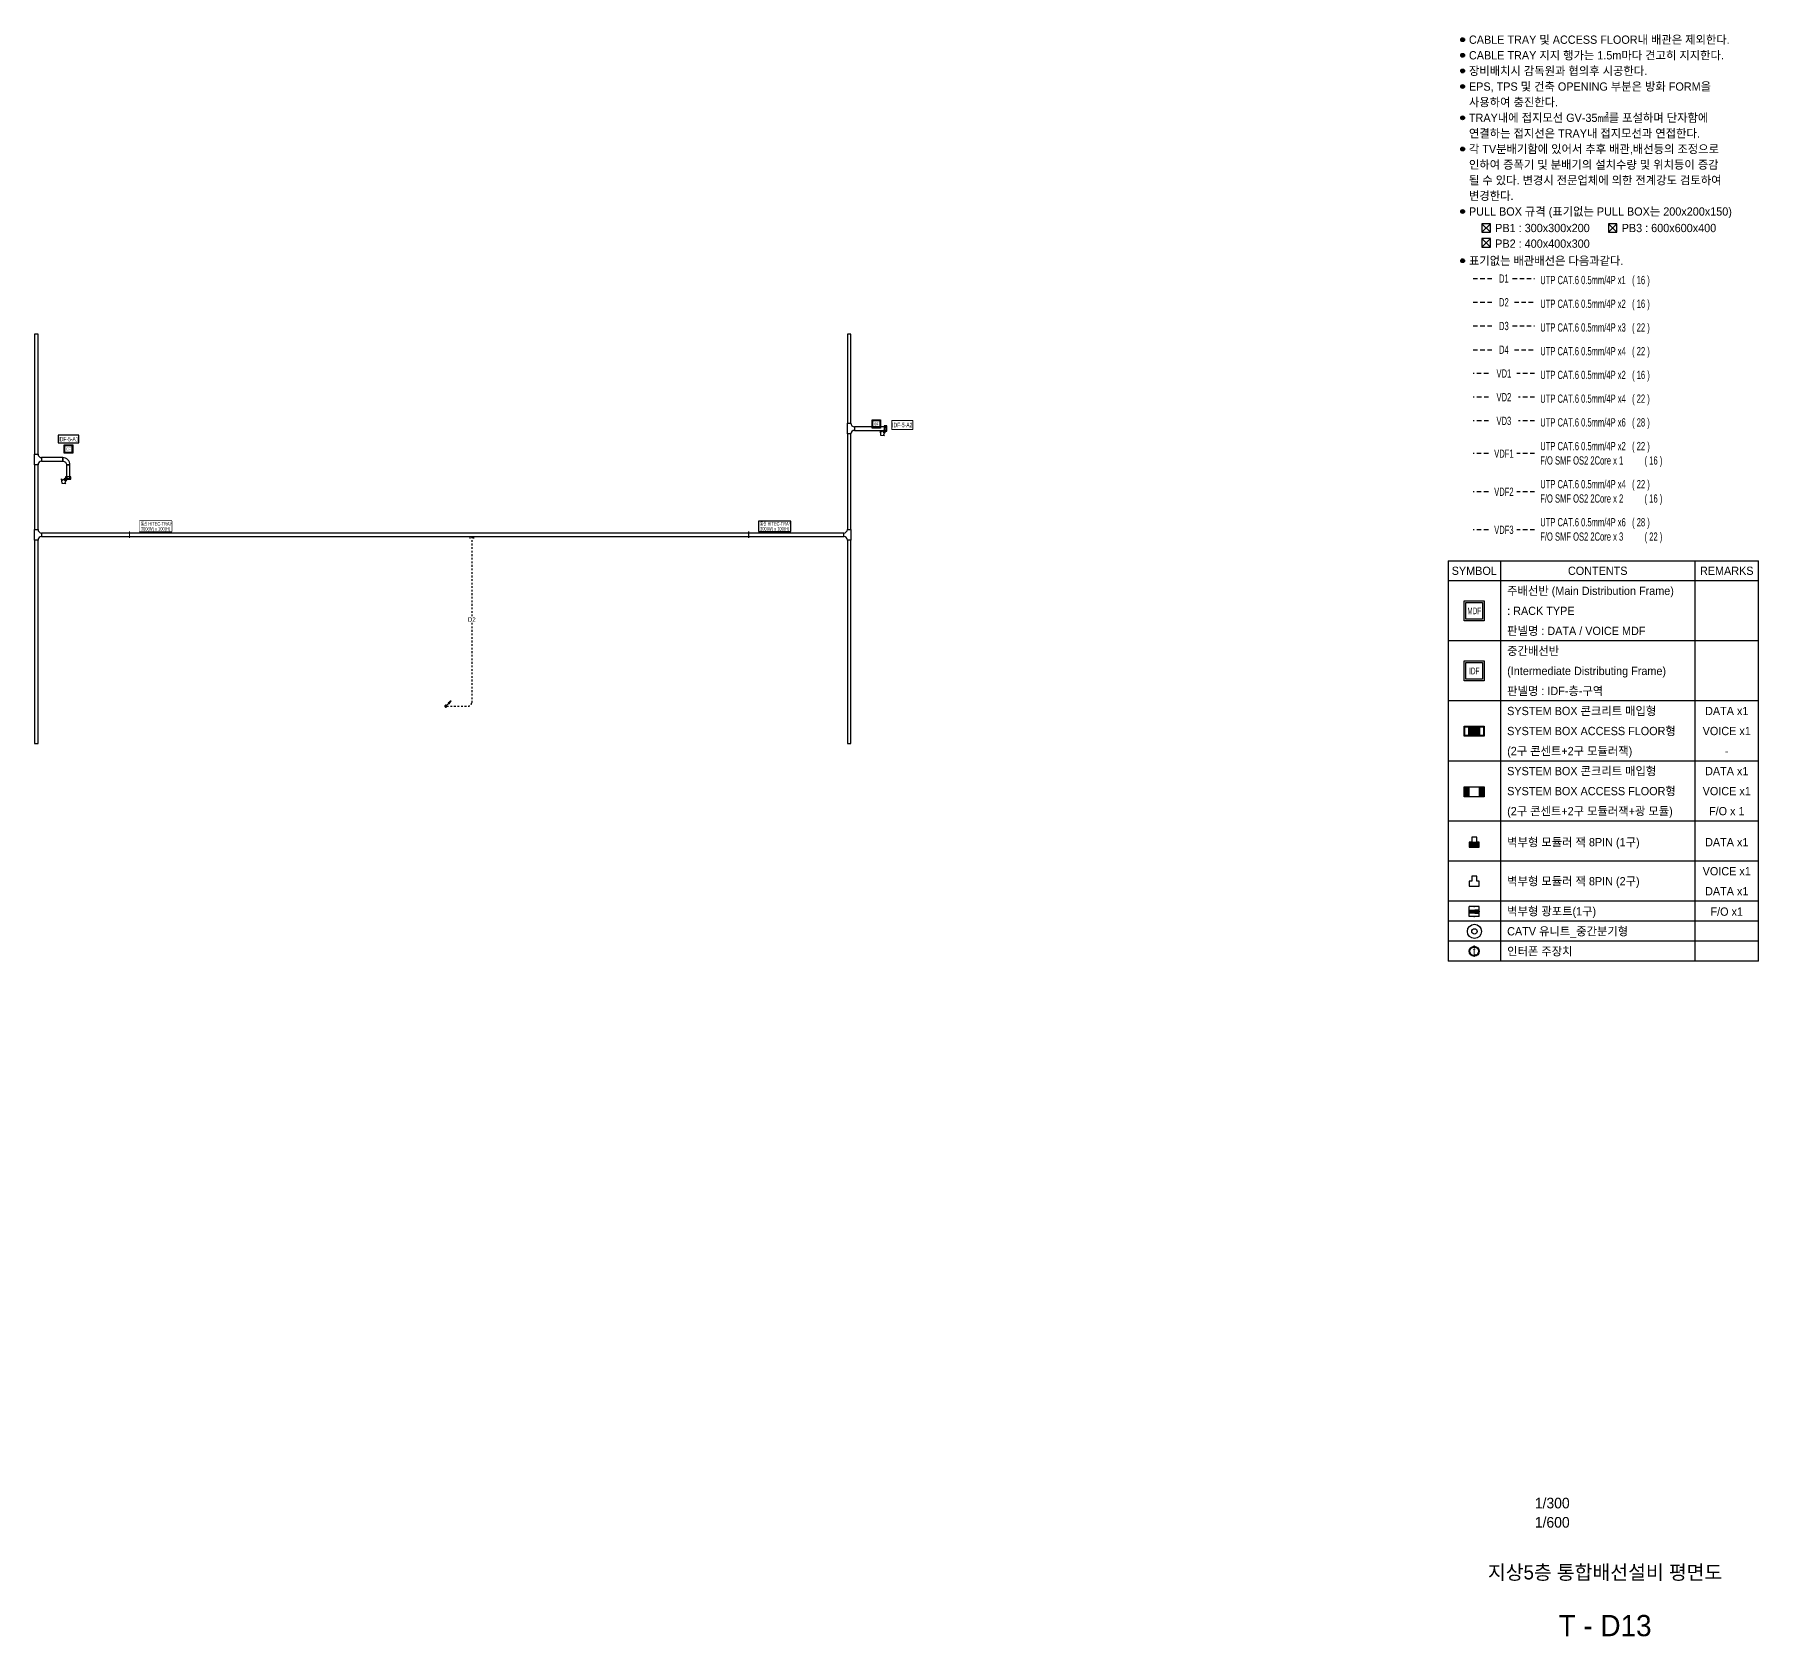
# Model space of a CAD drawing. Header units: millimetres. Extents: x 90978 to 501618, y -355196 to 882030.
# Drawn here: x 100444 to 246221, y 568364 to 703830 of the extents above; entities that cross this region are included whole.
import ezdxf
from ezdxf.enums import TextEntityAlignment as Align

# ---------------------------------------------------------------- set-up
doc = ezdxf.new("R2010")
doc.units = ezdxf.units.MM
doc.header["$LTSCALE"] = 150
doc.set_wipeout_variables(frame=1)
doc.linetypes.add('D1', pattern=[3, 1, -1, 1])
doc.linetypes.add('D2', pattern=[6.5, 2.5, -1.5, 2.5])
doc.layers.get('0').update_dxf_attribs({"lineweight": 0})
for name, color, linetype in [('------07 System Box', 6, 'Continuous'), ('------10 Telecommunication Terminal Board', 3, 'Continuous'), ('------13 Telecommunication Outlet', 3, 'Continuous'), ('------15 Interphone', 6, 'Continuous'), ('-----20 General Symbol', 3, 'Continuous'), ('-----22 Embeded in Floor', 4, 'D2'), ('-----23 Concealed or Exposed Wire', 4, 'D1'), ('-----27 Communication Cable Tray', 2, 'Continuous'), ('-----29 Cable Schedule', 1, 'Continuous'), ('-----29 Indicator', 1, 'Continuous'), ('-----30 Text', 2, 'Continuous'), ('-----41 Drawing Title', 2, 'Continuous'), ('-----42 Drawing Number', 2, 'Continuous'), ('-----43 Drawing Scale', 3, 'Continuous')]:
    doc.layers.add(name, color=color, linetype=linetype)
doc.styles.add('ELEC', font='')
doc.styles.get('ELEC').set_extended_font_data('Dotum')

# ---------------------------------------------------------------- blocks, each defined once
blk = doc.blocks.new('H11')
blk.add_circle((0, 150), 150)
at = {"color": 1}
blk.add_circle((0, 150), 129, dxfattribs=at)
for p in [(-150, 150), (0, 300), (0, 0), (150, 150)]:
    blk.add_point(p)
at = {"style": 'ELEC'}
blk.add_text('t', height=214, dxfattribs=at).set_placement((0, 150), align=Align.MIDDLE)
blk = doc.blocks.new('G15')
blk.add_lwpolyline([(-300, 600), (300, 600), (300, 0), (-300, 0)], close=True)
at = {"color": 1}
blk.add_lwpolyline([(-250, 550), (250, 550), (250, 50), (-250, 50)], close=True, dxfattribs=at)
at = {"style": 'ELEC', "width": 0.6}
blk.add_text('MDF', height=200, dxfattribs=at).set_placement((0, 300), align=Align.MIDDLE)
blk = doc.blocks.new('G12')
blk.add_lwpolyline([(-300, 600), (300, 600), (300, 0), (-300, 0)], close=True)
at = {"color": 1}
blk.add_lwpolyline([(-250, 550), (250, 550), (250, 50), (-250, 50)], close=True, dxfattribs=at)
at = {"style": 'ELEC', "width": 0.6}
blk.add_text('IDF', height=200, dxfattribs=at).set_placement((0, 300), align=Align.MIDDLE)
blk = doc.blocks.new('G02')
blk.add_lwpolyline([(150, 150), (75, 150), (75, 300), (-75, 300), (-75, 150), (-150, 150), (-150, 0), (150, 0)], close=True)
blk = doc.blocks.new('B11')
h = blk.add_hatch(color=256)
h.dxf.hatch_style = 1
h.paths.add_polyline_path([(150, 150), (-150, 150), (-150, -150), (150, -150)])
at = {"linetype": 'Continuous'}
for points in [[(300, -150), (-300, -150), (-300, 150), (300, 150)], [(-150, 150), (150, 150), (150, -150), (-150, -150)]]:
    blk.add_lwpolyline(points, close=True, dxfattribs=at)
at = {"color": 1, "linetype": 'Continuous'}
for points in [[(-280, 130), (-170, 130), (-170, -130), (-280, -130)], [(170, 130), (280, 130), (280, -130), (170, -130)]]:
    blk.add_lwpolyline(points, close=True, dxfattribs=at)
blk = doc.blocks.new('A$C5F330B5F')
blk.add_hatch(color=256).paths.add_polyline_path([(225, 0), (225, 225), (112, 225), (-225, 225), (-225, 0)])
blk.add_line((-112, 225), (112, 225))
blk.add_lwpolyline([(225, 225), (112, 225), (112, 450), (-112, 450), (-112, 225), (-225, 225), (-225, 0), (225, 0)], close=True)
blk = doc.blocks.new('A$C2c78cba1')
at = {"layer": '------07 System Box'}
h = blk.add_hatch(color=256, dxfattribs=at)
h.dxf.hatch_style = 1
h.paths.add_polyline_path([(367, 790), (56, 790), (56, 56), (367, 56)])
h = blk.add_hatch(color=256, dxfattribs=at)
h.dxf.hatch_style = 1
h.paths.add_polyline_path([(1637, 790), (1327, 790), (1327, 56), (1637, 56)])
at = {"layer": '------07 System Box', "linetype": 'Continuous'}
for points in [[(1694, 0), (0, 0), (0, 847), (1694, 847)], [(423, 847), (1270, 847), (1270, 0), (423, 0)]]:
    blk.add_lwpolyline(points, close=True, dxfattribs=at)
at = {"layer": '------07 System Box', "color": 1, "linetype": 'Continuous'}
for points in [[(56, 790), (367, 790), (367, 56), (56, 56)], [(1327, 790), (1637, 790), (1637, 56), (1327, 56)]]:
    blk.add_lwpolyline(points, close=True, dxfattribs=at)
blk = doc.blocks.new('TV1')
at = {"layer": '------13 Telecommunication Outlet'}
for radius in [150, 57.3]:
    blk.add_circle((0, 150), radius, dxfattribs=at)
blk = doc.blocks.new('광포트_1')
at = {"ltscale": 0.7}
h = blk.add_hatch(color=254, dxfattribs=at)
h.dxf.hatch_style = 1
h.paths.add_polyline_path([(44, 285), (-44, 285), (-44, 159), (44, 159)])
h.paths.add_polyline_path([(44, 141), (-44, 141), (-44, 15), (44, 15)])
at = {"linetype": 'Continuous'}
for p, q in [((-150, 300), (150, 300)), ((-150, 0), (-150, 300)), ((-150, 0), (150, 0)), ((150, 0), (150, 300))]:
    blk.add_line(p, q, dxfattribs=at)
for points in [[(-44, 159), (-44, 285), (44, 285), (44, 159)], [(-44, 141), (-44, 15), (44, 15), (44, 141)]]:
    blk.add_lwpolyline(points, close=True, dxfattribs=at)
for p in [(-150, 150), (0, 285), (0, 0), (150, 150)]:
    blk.add_point(p, dxfattribs=at)
blk = doc.blocks.new('A$C415ffab5')
at = {"layer": '-----30 Text'}
h = blk.add_hatch(color=256, dxfattribs=at)
edge = h.paths.add_edge_path()
edge.add_arc((-25020, -2850), 160, 0, 360)
h = blk.add_hatch(color=256, dxfattribs=at)
edge = h.paths.add_edge_path()
edge.add_arc((-25020, -4171), 160, 0, 360)
h = blk.add_hatch(color=256, dxfattribs=at)
edge = h.paths.add_edge_path()
edge.add_arc((-25020, -5492), 160, 0, 360)
h = blk.add_hatch(color=256, dxfattribs=at)
edge = h.paths.add_edge_path()
edge.add_arc((-25020, -6812), 160, 0, 360)
h = blk.add_hatch(color=256, dxfattribs=at)
edge = h.paths.add_edge_path()
edge.add_arc((-25020, -9454), 160, 0, 360)
h = blk.add_hatch(color=256, dxfattribs=at)
edge = h.paths.add_edge_path()
edge.add_arc((-25020, -12096), 160, 0, 360)
h = blk.add_hatch(color=256, dxfattribs=at)
edge = h.paths.add_edge_path()
edge.add_arc((-25020, -17379), 160, 0, 360)
h = blk.add_hatch(color=256, dxfattribs=at)
edge = h.paths.add_edge_path()
edge.add_arc((-25020, -21542), 160, 0, 360)
at = {"layer": '-----20 General Symbol'}
for p, q in [((-22662, -19138), (-23390, -18410)), ((-22662, -18410), (-23390, -19138)), ((-11967, -19138), (-12695, -18410)), ((-11967, -18410), (-12695, -19138)), ((-22662, -20385), (-23390, -19657)), ((-22662, -19657), (-23390, -20385))]:
    blk.add_line(p, q, dxfattribs=at)
for points in [[(-23390, -18410), (-23390, -19138), (-22662, -19138), (-22662, -18410)], [(-12695, -18410), (-12695, -19138), (-11967, -19138), (-11967, -18410)], [(-23390, -19657), (-23390, -20385), (-22662, -20385), (-22662, -19657)]]:
    blk.add_lwpolyline(points, close=True, dxfattribs=at)
at = {"layer": '-----22 Embeded in Floor'}
for p, q in [((-24123, -23048), (-22389, -23048)), ((-20794, -23048), (-18940, -23048)), ((-24123, -25054), (-22388, -25054)), ((-20641, -25054), (-18940, -25054)), ((-24123, -27060), (-22389, -27060)), ((-20794, -27060), (-18940, -27060)), ((-24123, -29066), (-22388, -29066)), ((-20641, -29066), (-18940, -29066)), ((-22839, -31072), (-24123, -31072)), ((-18940, -31072), (-20440, -31072)), ((-22837, -33078), (-24123, -33078)), ((-18940, -33078), (-20287, -33078)), ((-22837, -35084), (-24123, -35084)), ((-18940, -35084), (-20287, -35084)), ((-22839, -37855), (-24123, -37855)), ((-18940, -37855), (-20440, -37855)), ((-22839, -41074), (-24123, -41074)), ((-18940, -41074), (-20440, -41074)), ((-22839, -44293), (-24123, -44293)), ((-18940, -44293), (-20440, -44293))]:
    blk.add_line(p, q, dxfattribs=at)
at = {"layer": '-----29 Cable Schedule', "color": 3}
for p, q in [((-26250, -46912), (0, -46912)), ((-26250, -46912), (-26250, -80783)), ((0, -80783), (0, -46912)), ((0, -48606), (-26250, -48606)), ((0, -80783), (-26250, -80783))]:
    blk.add_line(p, q, dxfattribs=at)
at = {"layer": '-----29 Cable Schedule'}
for p, q in [((-21819, -46912), (-21819, -48606)), ((-5372, -46912), (-5372, -48606)), ((-21819, -48606), (-21819, -80783)), ((-5372, -48606), (-5372, -80783)), ((0, -53687), (-26250, -53687)), ((0, -58767), (-26250, -58767)), ((0, -63848), (-26250, -63848)), ((0, -68929), (-26250, -68929)), ((0, -72316), (-26250, -72316)), ((0, -75703), (-26250, -75703)), ((0, -77396), (-26250, -77396)), ((0, -79090), (-26250, -79090)), ((0, -80783), (-26250, -80783))]:
    blk.add_line(p, q, dxfattribs=at)
at = {"layer": '-----30 Text'}
for centre in [(-25020, -2850), (-25020, -4171), (-25020, -5492), (-25020, -6812), (-25020, -9454), (-25020, -12096), (-25020, -17379), (-25020, -21542)]:
    blk.add_circle(centre, 160, dxfattribs=at)
for p in [(-24860, -2850), (-24860, -4171), (-24860, -5492), (-24860, -6812), (-24860, -9454), (-24860, -12096), (-24860, -17379), (-24860, -21542)]:
    blk.add_point(p, dxfattribs=at)
at = {"layer": '------07 System Box', "xscale": 2.822580634535418, "yscale": 2.822580634535418, "zscale": 2.822580634535418}
blk.add_blockref('B11', (-24034, -61308), dxfattribs=at)
at = {"layer": '------10 Telecommunication Terminal Board', "xscale": 2.822580634535418, "yscale": 2.822580634535418, "zscale": 2.822580634535418}
for name, p in [('G15', (-24034, -51993)), ('G12', (-24034, -57074))]:
    blk.add_blockref(name, p, dxfattribs=at)
at = {"layer": '------13 Telecommunication Outlet'}
for name, p, xscale, yscale, zscale in [('A$C5F330B5F', (-24034, -71130), 1.881720423023612, 1.881720423023612, 1.881720423023612), ('G02', (-24034, -74433), 2.822580634535418, 2.822580634535418, 2.822580634535418), ('TV1', (-24020, -78851), 4, 4, 4)]:
    blk.add_blockref(name, p, dxfattribs=dict(at, xscale=xscale, yscale=yscale, zscale=zscale))
at = {"layer": '------13 Telecommunication Outlet', "xscale": 2.822580634535246, "yscale": 2.822580634535246, "zscale": 2.822580634535246, "rotation": 90}
blk.add_blockref('광포트_1', (-23611, -76575), dxfattribs=at)
at = {"layer": '------15 Interphone', "xscale": 2.822580634535418, "yscale": 2.822580634535418, "zscale": 2.822580634535418}
blk.add_blockref('H11', (-24034, -80360), dxfattribs=at)
blk.add_blockref('A$C2c78cba1', (-24881, -66868))
at = {"layer": '-----22 Embeded in Floor', "style": 'ELEC', "width": 0.7}
for s, p in [('D1', (-21532, -23048)), ('D2', (-21532, -25054)), ('D3', (-21532, -27060)), ('D4', (-21532, -29066)), ('VD1', (-21532, -31072)), ('VD2', (-21532, -33078)), ('VD3', (-21532, -35084)), ('VDF1', (-21532, -37855)), ('VDF2', (-21532, -41074)), ('VDF3', (-21532, -44293))]:
    blk.add_text(s, height=700, dxfattribs=at).set_placement(p, align=Align.MIDDLE_CENTER)
at = {"layer": '-----29 Cable Schedule', "color": 2, "style": 'ELEC'}
for s, p in [('SYMBOL', (-24034, -47759)), ('CONTENTS', (-13595, -47759)), ('REMARKS', (-2686, -47759))]:
    blk.add_text(s, height=700, dxfattribs=at).set_placement(p, align=Align.MIDDLE)
at = {"layer": '-----30 Text', "style": 'ELEC'}
for s, p in [('CABLE TRAY 및 ACCESS FLOOR내 배관은 제외한다.', (-24485, -2850)), ('CABLE TRAY 지지 행가는 1.5m마다 견고히 지지한다.', (-24485, -4171)), ('장비배치시 감독원과 협의후 시공한다.', (-24485, -5492)), ('EPS, TPS 및 건축 OPENING 부분은 방화 FORM을', (-24485, -6812)), ('사용하여 충진한다.', (-24485, -8133)), ('TRAY내에 접지모선 GV-35㎟를 포설하며 단자함에', (-24485, -9454)), ('각 TV분배기함에 있어서 추후 배관,배선등의 조정으로', (-24485, -12096)), ('연결하는 접지선은 TRAY내 접지모선과 연접한다.', (-24485, -10775)), ('인하여 증폭기 및 분배기의 설치수량 및 위치등이 증감', (-24485, -13417)), ('될 수 있다. 변경시 전문업체에 의한 전계강도 검토하여', (-24485, -14738)), ('변경한다.', (-24485, -16059)), ('PULL BOX 규격 (표기없는 PULL BOX는 200x200x150)', (-24485, -17379)), ('PB1 : 300x300x200', (-22265, -18774)), ('PB3 : 600x600x400', (-11570, -18774)), ('PB2 : 400x400x300', (-22265, -20095)), ('표기없는 배관배선은 다음과같다.', (-24485, -21542)), ('주배선반 (Main Distribution Frame)', (-21254, -49453)), (': RACK TYPE', (-21254, -51146)), ('판넬명 : DATA / VOICE MDF', (-21254, -52840)), ('중간배선반', (-21254, -54533)), ('(Intermediate Distributing Frame)', (-21254, -56227)), ('판넬명 : IDF-층-구역', (-21254, -57921)), ('SYSTEM BOX 콘크리트 매입형', (-21254, -59614)), ('SYSTEM BOX ACCESS FLOOR형', (-21254, -61308)), ('(2구 콘센트+2구 모듈러잭)', (-21254, -63001)), ('SYSTEM BOX 콘크리트 매입형', (-21254, -64695)), ('SYSTEM BOX ACCESS FLOOR형', (-21254, -66388)), ('(2구 콘센트+2구 모듈러잭+광 모듈)', (-21254, -68082)), ('벽부형 모듈러 잭 8PIN (1구)', (-21254, -70706)), ('벽부형 모듈러 잭 8PIN (2구)', (-21254, -74009)), ('벽부형 광포트(1구)', (-21254, -76550)), ('CATV 유니트_중간분기형', (-21254, -78243)), ('인터폰 주장치', (-21254, -79937))]:
    blk.add_text(s, height=700, dxfattribs=at).set_placement(p, align=Align.MIDDLE_LEFT)
at = {"layer": '-----30 Text', "style": 'ELEC', "width": 0.7}
for s, p in [('UTP CAT.6 0.5mm/4P x1   ( 16 )', (-18456, -23173)), ('UTP CAT.6 0.5mm/4P x2   ( 16 )', (-18456, -25179)), ('UTP CAT.6 0.5mm/4P x3   ( 22 )', (-18456, -27185)), ('UTP CAT.6 0.5mm/4P x4   ( 22 )', (-18456, -29191)), ('UTP CAT.6 0.5mm/4P x2   ( 16 )', (-18456, -31197)), ('UTP CAT.6 0.5mm/4P x4   ( 22 )', (-18456, -33203)), ('UTP CAT.6 0.5mm/4P x6   ( 28 )', (-18456, -35209)), ('UTP CAT.6 0.5mm/4P x2   ( 22 )', (-18456, -37215)), ('F/O SMF OS2 2Core x 1', (-18456, -38428)), ('( 16 )', (-9631, -38429)), ('UTP CAT.6 0.5mm/4P x4   ( 22 )', (-18456, -40434)), ('F/O SMF OS2 2Core x 2', (-18456, -41647)), ('( 16 )', (-9631, -41648)), ('UTP CAT.6 0.5mm/4P x6   ( 28 )', (-18456, -43653)), ('F/O SMF OS2 2Core x 3', (-18456, -44866)), ('( 22 )', (-9631, -44867))]:
    blk.add_text(s, height=700, dxfattribs=at).set_placement(p, align=Align.MIDDLE_LEFT)
at = {"layer": '-----30 Text', "style": 'ELEC'}
for s, p in [('DATA x1', (-2686, -59614)), ('VOICE x1', (-2686, -61308)), ('-', (-2686, -63001)), ('DATA x1', (-2686, -64695)), ('VOICE x1', (-2686, -66388)), ('F/O x 1', (-2686, -68082)), ('DATA x1', (-2686, -70706)), ('VOICE x1', (-2686, -73162)), ('DATA x1', (-2686, -74856)), ('F/O x1', (-2686, -76580))]:
    blk.add_text(s, height=700, dxfattribs=at).set_placement(p, align=Align.MIDDLE_CENTER)
blk = doc.blocks.new('O08')
blk.add_hatch(color=256).paths.add_polyline_path([(120, 51), (-120, 51), (-120, 0), (120, 0)])
blk.add_lwpolyline([(120, 127.5), (120, 0), (-120, 0), (-120, 127.5), (-120, 51), (120, 51)])
blk = doc.blocks.new('O01')
blk.add_hatch(color=256).paths.add_polyline_path([(-149, -218), (-218, -149), (-368, -368)])
blk.add_line((-46, -46), (-184, -184))
blk.add_lwpolyline([(-368, -368), (-149, -218), (-218, -149), (-368, -368)])
blk.add_circle((0, 0), 65)
for p in [(-65, 0), (-65, 0), (0, 65), (0, 65), (65, 0), (65, 0), (0, -65), (0, -65)]:
    blk.add_point(p)
blk = doc.blocks.new('O03')
at = {"linetype": 'Continuous'}
for p, q in [((-101, 101), (101, -101)), ((-74, 127), (127, -74)), ((-48, 154), (154, -48)), ((-27, 366), (69, 270)), ((-27, 366), (321, 321)), ((69, 270), (-21, 180)), ((-21, 180), (180, -21)), ((270, 69), (180, -21)), ((270, 69), (366, -27)), ((321, 321), (366, -27))]:
    blk.add_line(p, q, dxfattribs=at)

msp = doc.modelspace()

# ---------------------------------------------------------------- linework, layer by layer
at = {"layer": '------10 Telecommunication Terminal Board', "color": 1, "elevation": 0}
msp.add_lwpolyline([(109322.63229, 661805.52361), (112052.55087, 661805.52361), (112052.55087, 662685.52361), (109322.63229, 662685.52361)], close=True, dxfattribs=at)
at = {"layer": '-----23 Concealed or Exposed Wire'}
for p, q in [((137415.55614, 661375.73521), (137415.55614, 654638.67797)), ((137415.55614, 654075.41475), (137415.55614, 647338.89108)), ((135315.55574, 647038.89108), (137115.55614, 647038.89108))]:
    msp.add_line(p, q, dxfattribs=at)
msp.add_arc((137115.55614, 647338.89108), 300, 270, 0, dxfattribs=at)
at = {"layer": '-----27 Communication Cable Tray', "elevation": 0}
for points in [[(100444.09324, 678485.08434), (100444.09324, 668346.37815), (100744.09324, 668346.37815), (100744.09324, 678485.08434)], [(169177.64875, 678485.08434), (169177.64875, 670955.2019), (169477.64875, 670955.2019), (169477.64875, 678485.08434)], [(172503.5721, 670655.2019), (169777.64875, 670655.2019), (169777.64875, 670355.2019), (172503.5721, 670355.2019)], [(169477.64875, 661975.73907), (169477.64875, 670055.2019), (169177.64875, 670055.2019), (169177.64875, 661975.73907)], [(102844.09324, 668046.37815), (101044.09324, 668046.37815), (101044.09324, 667746.37815), (102844.09324, 667746.37815)], [(100444.09324, 667446.37815), (100444.09324, 661975.73907), (100744.09324, 661975.73907), (100744.09324, 667446.37815)], [(103144.09324, 667446.37815), (103144.09324, 666216.89363), (103444.09324, 666216.89363), (103444.09324, 667446.37815)], [(100444.09324, 661075.73907), (100444.09324, 643885.76749), (100744.09324, 643885.76749), (100744.09324, 661075.73907)], [(101044.09324, 661375.73907), (168877.64875, 661375.73521), (168877.64875, 661675.73521), (101044.09324, 661675.73907)], [(169477.64875, 643885.76749), (169477.64875, 661075.73907), (169177.64875, 661075.73907), (169177.64875, 643885.76749)]]:
    msp.add_lwpolyline(points, close=True, dxfattribs=at)
for points in [[(169477.64875, 670055.2019), (169177.64875, 670055.2019), (169177.64875, 670055.2019), (169177.64875, 670955.2019), (169477.64875, 670955.2019, 0.4142135624), (169777.64875, 670655.2019), (169777.64875, 670355.2019), (169777.64875, 670355.2019, 0.4142135624)], [(100744.09324, 667446.37815), (100444.09324, 667446.37815), (100444.09324, 667446.37815), (100444.09324, 668346.37815), (100744.09324, 668346.37815, 0.4142135624), (101044.09324, 668046.37815), (101044.09324, 667746.37815), (101044.09324, 667746.37815, 0.4142135624)], [(102844.09324, 667746.37815), (102844.09324, 667746.37815, -0.4142135624), (103144.09324, 667446.37815), (103144.09324, 667446.37815), (103444.09324, 667446.37815, 0.4142135624), (102844.09324, 668046.37815)], [(100744.09324, 661075.73907), (100444.09324, 661075.73907), (100444.09324, 661075.73907), (100444.09324, 661975.73907), (100744.09324, 661975.73907, 0.4142135624), (101044.09324, 661675.73907), (101044.09324, 661375.73907), (101044.09324, 661375.73907, 0.4142135624)], [(169177.64875, 661975.73907), (169477.64875, 661975.73907), (169477.64875, 661975.73907), (169477.64875, 661075.73907), (169177.64875, 661075.73907, 0.4142135624), (168877.64875, 661375.73907), (168877.64875, 661675.73907), (168877.64875, 661675.73907, 0.4142135624)]]:
    msp.add_lwpolyline(points, format="xyb", close=True, dxfattribs=at)
at = {"layer": '-----27 Communication Cable Tray', "color": 1}
msp.add_lwpolyline([(172303.5721, 670280.2019), (172503.5721, 670280.2019), (172503.5721, 670730.2019), (172303.5721, 670730.2019), (172303.5721, 670280.2019)], dxfattribs=at)
at = {"layer": '-----27 Communication Cable Tray', "color": 1, "linetype": 'D1'}
for points in [[(172303.5721, 670280.2019), (172503.5721, 670730.2019)], [(172303.5721, 670730.2019), (172503.5721, 670280.2019)]]:
    msp.add_lwpolyline(points, dxfattribs=at)
at = {"layer": '-----27 Communication Cable Tray'}
for points in [[(172353.5721, 670405.2019), (172353.5721, 670355.2019), (172453.5721, 670355.2019), (172453.5721, 670655.2019), (172353.5721, 670655.2019), (172353.5721, 670605.2019)], [(172453.5721, 670330.2019), (172503.5721, 670330.2019), (172503.5721, 670680.2019), (172453.5721, 670680.2019), (172453.5721, 670330.2019)]]:
    msp.add_lwpolyline(points, dxfattribs=at)
at = {"layer": '-----27 Communication Cable Tray', "color": 1, "elevation": 0}
msp.add_lwpolyline([(103069.0944, 666416.88978), (103069.0944, 666216.88978), (103519.0944, 666216.88978), (103519.0944, 666416.88978), (103069.0944, 666416.88978)], dxfattribs=at)
at = {"layer": '-----27 Communication Cable Tray', "color": 1, "linetype": 'D1', "elevation": 0}
for points in [[(103069.0944, 666416.88978), (103519.0944, 666216.88978)], [(103519.0944, 666416.88978), (103069.0944, 666216.88978)]]:
    msp.add_lwpolyline(points, dxfattribs=at)
at = {"layer": '-----27 Communication Cable Tray', "elevation": 0}
for points in [[(103119.0944, 666266.88978), (103119.0944, 666216.88978), (103469.0944, 666216.88978), (103469.0944, 666266.88978), (103119.0944, 666266.88978)], [(103194.0944, 666366.88978), (103144.0944, 666366.88978), (103144.0944, 666266.88978), (103444.0944, 666266.88978), (103444.0944, 666366.88978), (103394.0944, 666366.88978)]]:
    msp.add_lwpolyline(points, dxfattribs=at)
at = {"color": 1, "elevation": 0}
msp.add_lwpolyline([(172924.15614, 670437.52695), (174723.78114, 670437.52695), (174723.78114, 671180.02695), (172924.15614, 671180.02695)], close=True, dxfattribs=at)

# ---------------------------------------------------------------- block references
at = {"layer": '------10 Telecommunication Terminal Board', "xscale": 1.2, "yscale": 1.2, "zscale": 1.2}
for p in [(171625.92864, 670535.02695), (103315.55733, 668416.89042)]:
    msp.add_blockref('G12', p, dxfattribs=at)
at = {"layer": '-----20 General Symbol', "xscale": 1.199999999953434, "yscale": 1.199999999953434, "zscale": 1.199999999953434, "rotation": 180}
msp.add_blockref('O01', (135237.55576, 647038.89108), dxfattribs=at)
at = {"layer": '-----23 Concealed or Exposed Wire', "xscale": 1.199999999953434, "yscale": 1.199999999953434, "zscale": 1.199999999953434, "rotation": 180}
msp.add_blockref('O08', (137415.55614, 661375.73521), dxfattribs=at)
at = {"layer": '-----27 Communication Cable Tray', "xscale": -1, "rotation": 90}
for p in [(172303.5721, 670280.2019), (103069.09324, 666216.89363, 0)]:
    msp.add_blockref('O03', p, dxfattribs=at)
msp.add_blockref('A$C415ffab5', (246221.16955, 706239.95812))

# ---------------------------------------------------------------- texts
at = {"layer": '------10 Telecommunication Terminal Board', "style": 'ELEC', "width": 0.7}
msp.add_text('IDF-5-A2', height=375, dxfattribs=at).set_placement((173823.96864, 670808.77695), align=Align.MIDDLE_CENTER)
at = {"layer": '-----22 Embeded in Floor', "style": 'ELEC'}
msp.add_text('D2', height=375, dxfattribs=at).set_placement((137415.55614, 654357.31315), align=Align.MIDDLE_CENTER)
at = {"layer": '-----41 Drawing Title', "style": 'ELEC'}
msp.add_text('지상5층 통합배선설비 평면도', height=1200, dxfattribs=at).set_placement((233250, 573790), align=Align.MIDDLE_CENTER)
at = {"layer": '-----42 Drawing Number', "style": 'ELEC'}
msp.add_text('T - D13', height=1800, dxfattribs=at).set_placement((233250, 569290), align=Align.MIDDLE_CENTER)
at = {"layer": '-----43 Drawing Scale', "style": 'ELEC'}
for s, p in [('1/300', (228779.02307, 579650)), ('1/600', (228779.02307, 578020))]:
    msp.add_text(s, height=900, dxfattribs=at).set_placement(p, align=Align.MIDDLE_CENTER)

# ---------------------------------------------------------------- next in the draw order: wipeouts: each hides what was drawn before it
at = {"color": 1}
for points in [[(102435.59803, 669286.89042), (104195.51662, 669286.89042), (104195.51662, 669936.89042), (102435.59803, 669936.89042)], [(109322.63229, 661805.52361), (112052.55087, 661805.52361), (112052.55087, 662685.52361), (109322.63229, 662685.52361)], [(161672.63229, 661805.52361), (164402.55087, 661805.52361), (164402.55087, 662685.52361), (161672.63229, 662685.52361)]]:
    msp.add_wipeout(points, dxfattribs=at)

# ---------------------------------------------------------------- next in the draw order: linework, layer by layer
at = {"layer": '------10 Telecommunication Terminal Board', "color": 1, "elevation": 0}
for points in [[(102435.59803, 669286.89042), (104195.51662, 669286.89042), (104195.51662, 669936.89042), (102435.59803, 669936.89042)], [(161672.63229, 661805.52361), (164402.55087, 661805.52361), (164402.55087, 662685.52361), (161672.63229, 662685.52361)]]:
    msp.add_lwpolyline(points, close=True, dxfattribs=at)
at = {"layer": '-----29 Indicator'}
for points in [[(109322.63229, 662360.52361, 0, 0, 0), (108484.58428, 662360, 0, 0, 0), (108484.58428, 661810.1968, 100, 100, 0), (108484.58428, 661249.28394, 100, 100, 0)], [(161672.63229, 662360.52361, 0, 0, 0), (160834.58428, 662360, 0, 0, 0), (160834.58428, 661810.1968, 100, 100, 0), (160834.58428, 661249.28394, 100, 100, 0)]]:
    msp.add_lwpolyline(points, format="xyseb", dxfattribs=at)

# ---------------------------------------------------------------- next in the draw order: texts
at = {"layer": '------10 Telecommunication Terminal Board', "style": 'ELEC', "width": 0.7}
msp.add_text('IDF-5-A1', height=375, dxfattribs=at).set_placement((103315.55733, 669611.89042), align=Align.MIDDLE_CENTER)
for s, p in [('300(W) x 100(H)', (109442.59158, 662030.52361)), ('통신 HITEC-TRAY', (109442.59158, 662450.52361)), ('300(W) x 100(H)', (161792.59158, 662030.52361)), ('통신 HITEC-TRAY', (161792.59158, 662450.52361))]:
    msp.add_text(s, height=300, dxfattribs=at).set_placement(p, align=Align.MIDDLE_LEFT)

doc.saveas('drawing.dxf')
